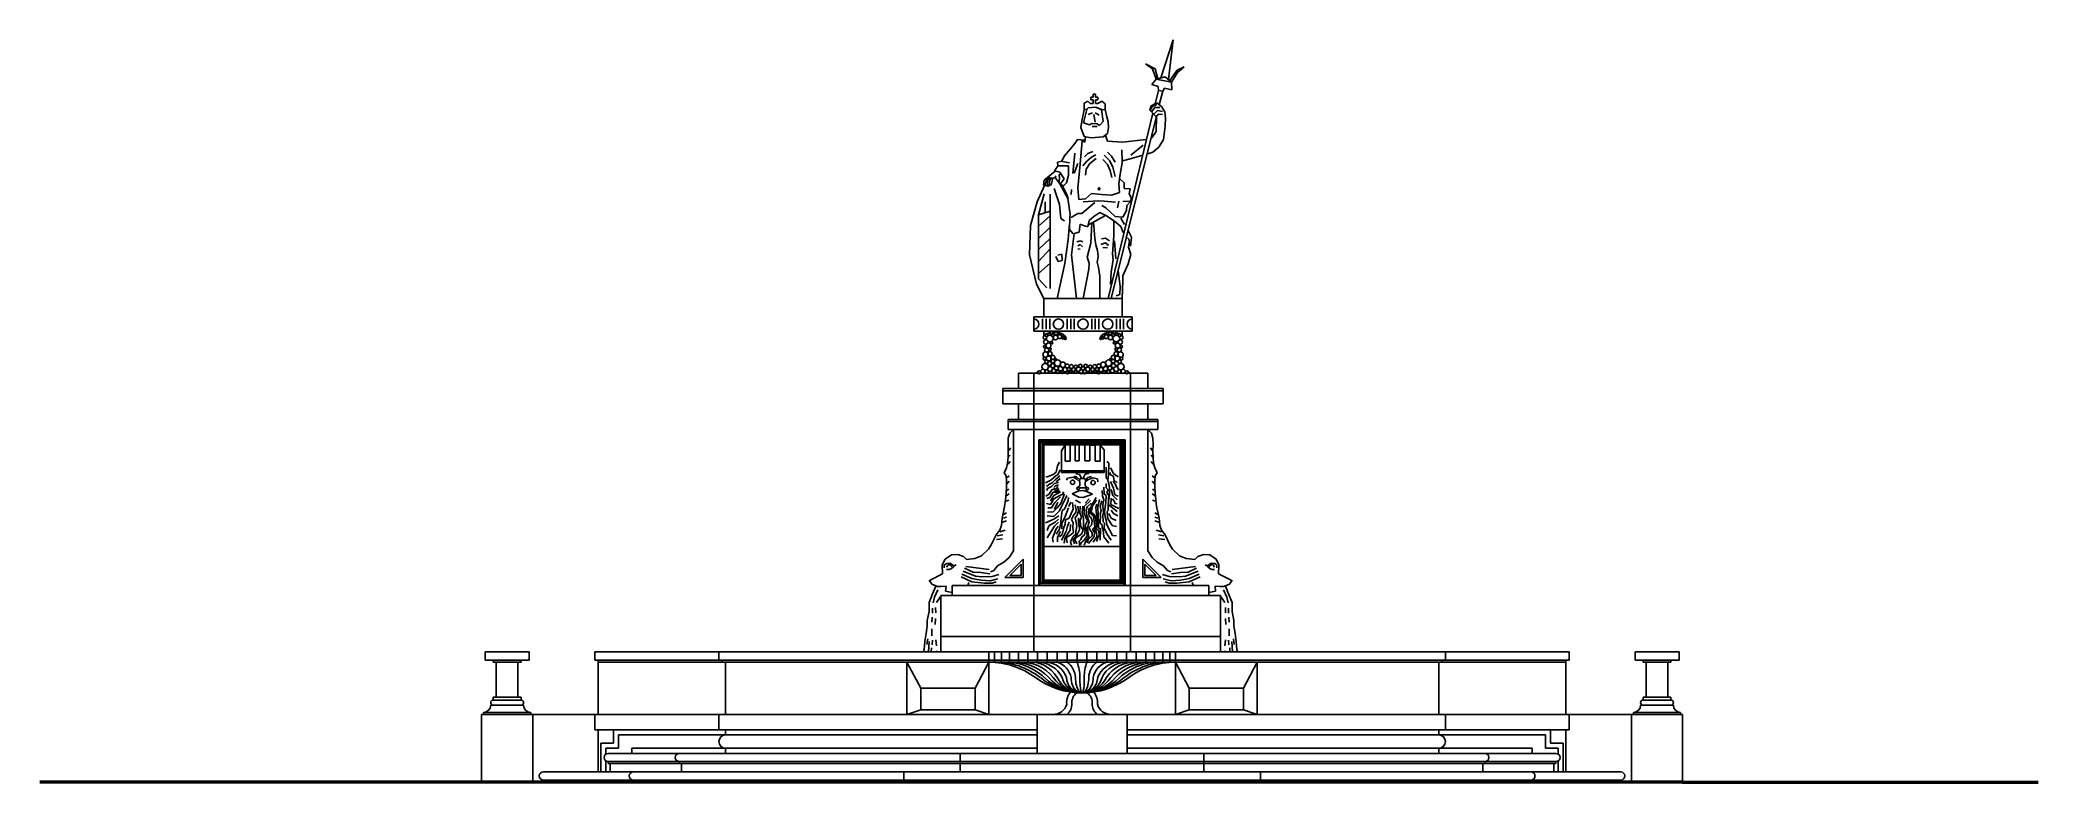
# Model space of a CAD drawing. Header units: millimetres. Extents: x 250.5 to 270, y 195.1 to 202.3.
import ezdxf

# ---------------------------------------------------------------- set-up
doc = ezdxf.new("R2010")
doc.units = ezdxf.units.MM

msp = doc.modelspace()

# ---------------------------------------------------------------- linework, layer by layer
for p, q in [((261.406, 201.978), (261.528, 202.349)), ((261.528, 202.349), (261.481, 201.964)), ((261.326, 202.066), (261.259, 202.117)), ((261.259, 202.117), (261.351, 202.068)), ((261.362, 201.965), (261.326, 202.066)), ((261.351, 202.068), (261.378, 201.97)), ((261.495, 201.952), (261.568, 202.053)), ((261.571, 202.031), (261.51, 201.938)), ((261.568, 202.053), (261.636, 202.088)), ((261.636, 202.088), (261.571, 202.031)), ((261.319, 201.913), (261.362, 201.965)), ((261.382, 201.895), (261.319, 201.913)), ((261.384, 201.857), (261.352, 201.727)), ((261.362, 201.965), (261.451, 201.99)), ((261.362, 201.965), (261.51, 201.938)), ((261.384, 201.857), (261.382, 201.895)), ((261.384, 201.857), (261.426, 201.85)), ((261.426, 201.85), (261.392, 201.716)), ((261.426, 201.85), (261.444, 201.88)), ((261.444, 201.88), (261.514, 201.863)), ((261.451, 201.99), (261.51, 201.938)), ((261.51, 201.938), (261.514, 201.863)), ((260.635, 201.556), (260.658, 201.668)), ((260.685, 201.669), (260.654, 201.541)), ((260.696, 201.751), (260.658, 201.731)), ((260.658, 201.731), (260.658, 201.668)), ((260.658, 201.673), (260.685, 201.669)), ((260.683, 201.67), (260.697, 201.687)), ((260.719, 201.729), (260.696, 201.751)), ((260.697, 201.687), (260.773, 201.694)), ((260.697, 201.687), (260.773, 201.694)), ((260.699, 201.621), (260.739, 201.637)), ((260.746, 201.729), (260.719, 201.729)), ((260.746, 201.79), (260.723, 201.79)), ((260.723, 201.79), (260.723, 201.764)), ((260.723, 201.764), (260.746, 201.764)), ((260.769, 201.819), (260.746, 201.819)), ((260.746, 201.819), (260.746, 201.79)), ((260.746, 201.764), (260.746, 201.729)), ((260.806, 201.616), (260.765, 201.637)), ((260.769, 201.79), (260.769, 201.819)), ((260.791, 201.79), (260.769, 201.79)), ((260.769, 201.729), (260.769, 201.763)), ((260.769, 201.763), (260.791, 201.763)), ((260.792, 201.729), (260.769, 201.729)), ((260.773, 201.694), (260.827, 201.669)), ((260.773, 201.694), (260.828, 201.668)), ((260.791, 201.763), (260.791, 201.79)), ((260.831, 201.75), (260.792, 201.729)), ((260.845, 201.552), (260.827, 201.669)), ((260.863, 201.669), (260.828, 201.668)), ((260.863, 201.725), (260.831, 201.75)), ((260.863, 201.669), (260.863, 201.725)), ((260.88, 201.599), (260.863, 201.67)), ((261.329, 201.633), (260.895, 199.827)), ((261.313, 201.706), (261.3, 201.663)), ((261.3, 201.663), (261.359, 201.602)), ((261.32, 201.695), (261.304, 201.659)), ((261.369, 201.736), (261.313, 201.706)), ((261.35, 201.69), (261.316, 201.646)), ((261.368, 201.72), (261.32, 201.695)), ((261.376, 201.661), (261.338, 201.624)), ((261.397, 201.691), (261.35, 201.69)), ((261.414, 201.698), (261.369, 201.736)), ((261.425, 201.651), (261.376, 201.661)), ((261.447, 201.649), (261.414, 201.698)), ((261.454, 201.586), (261.447, 201.649)), ((260.627, 201.494), (260.635, 201.556)), ((260.658, 201.408), (260.627, 201.494)), ((260.654, 201.541), (260.711, 201.519)), ((260.711, 201.519), (260.734, 201.532)), ((260.734, 201.532), (260.785, 201.53)), ((260.738, 201.504), (260.786, 201.504)), ((260.755, 201.622), (260.768, 201.548)), ((260.785, 201.53), (260.808, 201.515)), ((260.808, 201.515), (260.845, 201.552)), ((260.886, 201.437), (260.843, 201.402)), ((260.88, 201.599), (260.894, 201.549)), ((260.88, 201.599), (260.894, 201.549)), ((260.897, 201.495), (260.886, 201.437)), ((260.894, 201.549), (260.897, 201.495)), ((261.364, 201.606), (260.923, 199.827)), ((261.362, 201.454), (261.321, 201.395)), ((261.359, 201.602), (261.388, 201.625)), ((261.365, 201.599), (261.362, 201.454)), ((261.388, 201.625), (261.423, 201.62)), ((261.432, 201.378), (261.45, 201.506)), ((261.45, 201.506), (261.454, 201.586)), ((260.525, 201.287), (260.463, 201.216)), ((260.567, 201.339), (260.525, 201.287)), ((260.567, 201.244), (260.548, 201.047)), ((260.594, 201.378), (260.567, 201.339)), ((260.658, 201.37), (260.594, 201.378)), ((260.64, 201.366), (260.62, 201.141)), ((260.665, 201.351), (260.64, 201.366)), ((260.728, 201.395), (260.658, 201.408)), ((260.696, 201.241), (260.661, 201.208)), ((260.673, 201.405), (260.665, 201.351)), ((260.744, 201.26), (260.696, 201.241)), ((260.843, 201.402), (260.728, 201.395)), ((260.867, 201.421), (260.887, 201.361)), ((260.887, 201.361), (261.032, 201.353)), ((260.926, 201.214), (260.888, 201.255)), ((261.028, 201.276), (261.03, 201.164)), ((261.032, 201.353), (261.263, 201.379)), ((261.234, 201.322), (261.115, 201.226)), ((261.279, 201.238), (261.33, 201.255)), ((261.33, 201.255), (261.387, 201.304)), ((261.387, 201.304), (261.432, 201.378)), ((260.376, 201.067), (260.268, 200.979)), ((260.404, 201.124), (260.37, 201.072)), ((260.37, 201.072), (260.423, 201.057)), ((260.442, 201.166), (260.4, 201.155)), ((260.4, 201.155), (260.401, 201.119)), ((260.401, 201.119), (260.506, 201.121)), ((260.423, 201.057), (260.464, 200.995)), ((260.463, 201.216), (260.442, 201.166)), ((260.447, 201.163), (260.515, 201.149)), ((260.506, 201.121), (260.506, 201.029)), ((260.597, 201.142), (260.561, 201.049)), ((260.62, 201.141), (260.597, 200.904)), ((260.647, 201.119), (260.686, 201.166)), ((260.673, 201.028), (260.679, 201.089)), ((260.679, 201.089), (260.713, 201.144)), ((260.686, 201.166), (260.731, 201.204)), ((260.713, 201.144), (260.777, 201.191)), ((260.731, 201.204), (260.773, 201.228)), ((260.886, 201.134), (260.84, 201.183)), ((260.911, 201.169), (260.855, 201.226)), ((260.914, 201.074), (260.886, 201.134)), ((260.939, 201.106), (260.911, 201.169)), ((260.928, 201.006), (260.914, 201.074)), ((260.962, 201.156), (260.926, 201.214)), ((260.962, 201.017), (260.939, 201.106)), ((261.012, 201.04), (261.034, 201.17)), ((261.034, 201.17), (261.122, 201.191)), ((261.122, 201.191), (261.233, 201.224)), ((260.272, 200.928), (260.202, 200.77)), ((260.268, 200.979), (260.263, 200.932)), ((260.263, 200.932), (260.304, 200.921)), ((260.276, 200.928), (260.293, 200.982)), ((260.293, 200.982), (260.325, 201.01)), ((260.297, 200.923), (260.306, 200.982)), ((260.304, 200.921), (260.336, 200.936)), ((260.306, 200.982), (260.332, 201.008)), ((260.319, 200.928), (260.323, 200.984)), ((260.323, 200.984), (260.342, 201.008)), ((260.336, 200.936), (260.353, 201.001)), ((260.353, 201.001), (260.376, 201.006)), ((260.367, 200.899), (260.42, 200.742)), ((260.382, 201.023), (260.375, 201.003)), ((260.375, 201.005), (260.423, 200.944)), ((260.42, 200.998), (260.413, 200.956)), ((260.415, 201.032), (260.432, 201.043)), ((260.42, 200.998), (260.415, 201.032)), ((260.423, 200.944), (260.502, 200.795)), ((260.464, 200.995), (260.425, 200.941)), ((260.425, 200.941), (260.457, 200.924)), ((260.487, 200.953), (260.452, 200.919)), ((260.452, 200.919), (260.498, 200.827)), ((260.506, 201.029), (260.487, 200.953)), ((260.537, 200.889), (260.532, 200.84)), ((260.597, 200.904), (260.606, 200.793)), ((260.673, 200.797), (260.73, 200.85)), ((260.73, 200.85), (260.827, 200.842)), ((260.926, 200.834), (261.005, 200.861)), ((260.996, 200.944), (261.012, 201.04)), ((261.005, 200.861), (260.996, 200.944)), ((261.012, 200.989), (261.051, 200.956)), ((261.051, 200.956), (261.048, 200.9)), ((261.048, 200.9), (261.109, 200.896)), ((261.109, 200.896), (261.099, 200.848)), ((260.202, 200.77), (260.137, 200.538)), ((260.212, 200.641), (260.269, 200.847)), ((260.212, 200.641), (260.327, 200.678)), ((260.278, 200.662), (260.278, 200.768)), ((260.328, 199.923), (260.328, 200.845)), ((260.42, 200.742), (260.433, 200.607)), ((260.498, 200.827), (260.522, 200.646)), ((260.635, 200.655), (260.596, 200.655)), ((260.606, 200.793), (260.673, 200.797)), ((260.764, 200.761), (260.635, 200.655)), ((260.795, 200.78), (260.649, 200.77)), ((260.754, 200.626), (260.812, 200.666)), ((260.854, 200.777), (260.795, 200.78)), ((260.812, 200.666), (260.872, 200.637)), ((260.827, 200.842), (260.926, 200.834)), ((260.871, 200.709), (260.831, 200.732)), ((260.966, 200.766), (260.854, 200.777)), ((260.961, 200.625), (260.871, 200.709)), ((260.998, 200.774), (260.984, 200.711)), ((261.072, 200.685), (261.035, 200.621)), ((261.036, 200.772), (261.103, 200.776)), ((261.077, 200.734), (261.072, 200.685)), ((261.11, 200.773), (261.077, 200.734)), ((261.099, 200.848), (261.12, 200.806)), ((261.12, 200.806), (261.11, 200.773)), ((260.137, 200.538), (260.126, 200.251)), ((260.212, 200.641), (260.212, 200.018)), ((260.212, 200.531), (260.328, 200.633)), ((260.212, 200.412), (260.328, 200.521)), ((260.433, 200.607), (260.468, 200.585)), ((260.517, 200.556), (260.503, 200.401)), ((260.518, 200.621), (260.516, 200.5)), ((260.516, 200.5), (260.552, 200.457)), ((260.522, 200.646), (260.518, 200.621)), ((260.596, 200.655), (260.533, 200.615)), ((260.552, 200.457), (260.61, 200.472)), ((260.61, 200.472), (260.621, 200.551)), ((260.621, 200.551), (260.652, 200.539)), ((260.652, 200.539), (260.694, 200.526)), ((260.694, 200.526), (260.708, 200.587)), ((260.861, 200.632), (260.701, 200.546)), ((260.708, 200.587), (260.754, 200.626)), ((260.735, 200.564), (260.724, 200.366)), ((260.749, 200.572), (260.758, 200.491)), ((260.758, 200.491), (260.764, 200.414)), ((260.872, 200.637), (260.956, 200.579)), ((260.949, 200.583), (260.949, 200.437)), ((260.956, 200.579), (261.017, 200.527)), ((261.035, 200.621), (260.961, 200.625)), ((261.017, 200.611), (261.052, 200.548)), ((261.017, 200.527), (261.04, 200.469)), ((261.087, 200.489), (261.12, 200.423)), ((260.212, 200.305), (260.328, 200.41)), ((260.212, 200.188), (260.328, 200.309)), ((260.503, 200.401), (260.47, 200.167)), ((260.561, 200.459), (260.537, 200.251)), ((260.589, 200.38), (260.623, 200.389)), ((260.596, 200.31), (260.621, 200.306)), ((260.598, 200.34), (260.621, 200.353)), ((260.621, 200.353), (260.642, 200.33)), ((260.623, 200.389), (260.647, 200.379)), ((260.724, 200.366), (260.688, 200.228)), ((260.764, 200.414), (260.773, 200.349)), ((260.773, 200.349), (260.788, 200.294)), ((260.788, 200.294), (260.793, 200.268)), ((260.793, 200.268), (260.795, 200.233)), ((260.866, 200.368), (260.821, 200.353)), ((260.866, 200.415), (260.827, 200.409)), ((260.886, 200.319), (260.842, 200.322)), ((260.907, 200.39), (260.866, 200.415)), ((260.896, 200.346), (260.866, 200.368)), ((260.879, 200.35), (260.896, 200.346)), ((260.949, 200.437), (260.935, 200.26)), ((260.969, 200.212), (260.954, 200.388)), ((261.096, 200.405), (261.067, 200.432)), ((261.097, 200.372), (261.092, 200.327)), ((261.092, 200.327), (261.113, 200.254)), ((261.112, 200.335), (261.096, 200.405)), ((261.12, 200.423), (261.112, 200.335)), ((260.126, 200.251), (260.195, 199.967)), ((260.212, 200.069), (260.328, 200.172)), ((260.406, 200.187), (260.384, 200.237)), ((260.47, 200.167), (260.395, 199.827)), ((260.401, 200.248), (260.442, 200.258)), ((260.443, 200.197), (260.406, 200.187)), ((260.442, 200.258), (260.443, 200.197)), ((260.537, 200.251), (260.585, 199.827)), ((260.704, 200.113), (260.648, 199.827)), ((260.688, 200.228), (260.708, 200.172)), ((260.708, 200.172), (260.704, 200.113)), ((260.795, 200.233), (260.786, 200.181)), ((260.786, 200.181), (260.8, 200.127)), ((260.8, 200.127), (260.813, 200.045)), ((260.923, 200.086), (260.915, 199.961)), ((260.943, 200.201), (260.923, 200.086)), ((260.935, 200.26), (260.943, 200.201)), ((260.991, 200.099), (261.01, 199.942)), ((261.089, 200.163), (261.038, 200.047)), ((261.113, 200.254), (261.089, 200.163)), ((260.195, 199.967), (260.267, 199.827)), ((260.212, 200.018), (260.295, 199.929)), ((260.813, 200.045), (260.811, 199.827)), ((261.01, 199.942), (261.006, 199.865)), ((261.036, 200.002), (261.029, 199.827)), ((261.038, 200.047), (261.036, 200.002)), ((260.267, 199.827), (260.267, 199.646)), ((261.029, 199.827), (260.267, 199.827)), ((261.006, 199.865), (260.972, 199.85)), ((261.029, 199.827), (261.029, 199.646)), ((260.167, 199.646), (260.167, 199.506)), ((260.267, 199.646), (260.167, 199.646)), ((260.167, 199.506), (261.129, 199.506)), ((260.252, 199.576), (260.252, 199.626)), ((260.252, 199.576), (260.252, 199.526)), ((260.267, 199.646), (261.029, 199.646)), ((261.129, 199.646), (260.267, 199.646)), ((260.267, 199.506), (260.267, 199.461)), ((260.288, 199.576), (260.288, 199.626)), ((260.288, 199.576), (260.288, 199.526)), ((260.323, 199.576), (260.323, 199.626)), ((260.323, 199.576), (260.323, 199.526)), ((260.493, 199.576), (260.493, 199.626)), ((260.493, 199.576), (260.493, 199.526)), ((260.528, 199.576), (260.528, 199.626)), ((260.528, 199.576), (260.528, 199.526)), ((260.563, 199.576), (260.563, 199.626)), ((260.563, 199.576), (260.563, 199.526)), ((260.733, 199.576), (260.733, 199.626)), ((260.733, 199.576), (260.733, 199.526)), ((260.768, 199.576), (260.768, 199.626)), ((260.768, 199.576), (260.768, 199.526)), ((260.803, 199.576), (260.803, 199.626)), ((260.803, 199.576), (260.803, 199.526)), ((260.974, 199.576), (260.974, 199.626)), ((260.974, 199.576), (260.974, 199.526)), ((261.009, 199.576), (261.009, 199.626)), ((261.009, 199.576), (261.009, 199.526)), ((261.029, 199.646), (261.129, 199.646)), ((261.029, 199.506), (261.029, 199.461)), ((261.044, 199.576), (261.044, 199.626)), ((261.044, 199.576), (261.044, 199.526)), ((261.129, 199.646), (261.129, 199.506)), ((260.167, 199.096), (260.017, 199.096)), ((260.017, 199.096), (260.017, 198.946)), ((260.167, 199.096), (260.167, 198.946)), ((260.167, 199.096), (260.648, 199.096)), ((261.129, 199.096), (260.648, 199.096)), ((261.11, 199.098), (261.11, 198.946)), ((261.129, 199.096), (261.279, 199.096)), ((261.279, 199.096), (261.279, 198.946)), ((260.017, 198.946), (259.867, 198.946)), ((259.867, 198.946), (259.867, 198.796)), ((260.017, 198.926), (259.867, 198.926)), ((261.279, 198.946), (260.017, 198.946)), ((261.279, 198.926), (260.017, 198.926)), ((260.167, 198.946), (260.167, 198.926)), ((260.167, 198.926), (260.167, 198.796)), ((261.11, 198.946), (261.11, 198.796)), ((261.279, 198.946), (261.429, 198.946)), ((261.279, 198.926), (261.429, 198.926)), ((261.429, 198.946), (261.429, 198.796)), ((261.429, 198.796), (259.867, 198.796)), ((260.017, 198.646), (260.017, 198.796)), ((260.167, 198.796), (260.167, 198.646)), ((261.11, 198.796), (261.11, 198.646)), ((261.279, 198.646), (261.279, 198.796)), ((260.017, 198.646), (259.917, 198.646)), ((259.917, 198.646), (259.917, 198.546)), ((260.017, 198.626), (259.917, 198.626)), ((259.917, 198.546), (261.379, 198.546)), ((259.934, 198.51), (259.97, 198.546)), ((259.97, 198.546), (259.97, 197.364)), ((260.017, 198.646), (261.279, 198.646)), ((260.017, 198.626), (261.279, 198.626)), ((260.167, 198.646), (260.167, 198.546)), ((260.167, 198.546), (260.167, 196.926)), ((261.11, 198.646), (261.11, 198.546)), ((261.11, 198.546), (261.11, 196.926)), ((261.279, 198.646), (261.379, 198.646)), ((261.279, 198.626), (261.379, 198.626)), ((261.279, 198.546), (261.279, 197.406)), ((261.279, 198.546), (261.279, 197.364)), ((261.315, 198.51), (261.279, 198.546)), ((261.379, 198.646), (261.379, 198.546)), ((259.916, 198.405), (259.919, 198.463)), ((259.919, 198.332), (259.916, 198.405)), ((259.916, 198.278), (259.919, 198.332)), ((259.919, 198.463), (259.934, 198.51)), ((259.927, 198.343), (259.941, 198.368)), ((260.217, 198.446), (260.217, 197.026)), ((260.267, 198.396), (260.217, 198.446)), ((260.217, 198.446), (261.06, 198.446)), ((260.234, 198.43), (260.234, 197.043)), ((260.234, 198.43), (261.043, 198.43)), ((260.251, 198.413), (260.251, 197.06)), ((260.251, 198.413), (261.026, 198.413)), ((260.267, 198.396), (260.267, 197.076)), ((260.267, 198.396), (261.01, 198.396)), ((260.474, 198.396), (260.437, 198.339)), ((260.437, 198.339), (260.437, 198.127)), ((260.474, 198.239), (260.474, 198.396)), ((260.571, 198.396), (260.522, 198.396)), ((260.522, 198.396), (260.522, 198.239)), ((260.571, 198.242), (260.571, 198.396)), ((260.667, 198.396), (260.61, 198.396)), ((260.61, 198.396), (260.61, 198.242)), ((260.667, 198.242), (260.667, 198.396)), ((260.767, 198.393), (260.713, 198.393)), ((260.713, 198.393), (260.713, 198.242)), ((260.767, 198.239), (260.767, 198.393)), ((260.855, 198.348), (260.815, 198.393)), ((260.815, 198.393), (260.815, 198.239)), ((260.855, 198.127), (260.855, 198.348)), ((261.01, 198.396), (261.06, 198.446)), ((261.01, 198.396), (261.01, 197.076)), ((261.026, 198.413), (261.026, 197.06)), ((261.043, 198.43), (261.043, 197.043)), ((261.06, 198.446), (261.06, 197.026)), ((261.322, 198.343), (261.308, 198.368)), ((261.33, 198.463), (261.315, 198.51)), ((261.333, 198.405), (261.33, 198.463)), ((261.33, 198.332), (261.333, 198.405)), ((261.333, 198.278), (261.33, 198.332)), ((259.88, 198.125), (259.901, 198.173)), ((259.898, 198.096), (259.88, 198.125)), ((259.901, 198.173), (259.912, 198.22)), ((259.912, 198.22), (259.916, 198.278)), ((259.916, 198.209), (259.937, 198.234)), ((259.919, 198.278), (259.937, 198.296)), ((260.385, 198.132), (260.356, 198.107)), ((260.398, 198.193), (260.385, 198.132)), ((260.419, 198.227), (260.398, 198.193)), ((260.426, 198.153), (260.403, 198.104)), ((260.855, 198.145), (260.437, 198.145)), ((260.437, 198.127), (260.855, 198.127)), ((260.522, 198.239), (260.474, 198.239)), ((260.61, 198.242), (260.571, 198.242)), ((260.713, 198.242), (260.667, 198.242)), ((260.815, 198.239), (260.767, 198.239)), ((260.874, 198.178), (260.875, 198.073)), ((260.88, 198.236), (260.899, 198.22)), ((260.899, 198.19), (260.895, 198.063)), ((260.899, 198.22), (260.899, 198.19)), ((260.911, 198.128), (260.915, 198.105)), ((260.915, 198.172), (260.945, 198.119)), ((261.33, 198.278), (261.312, 198.296)), ((261.333, 198.209), (261.312, 198.234)), ((261.337, 198.22), (261.333, 198.278)), ((261.348, 198.173), (261.337, 198.22)), ((261.37, 198.125), (261.348, 198.173)), ((261.351, 198.096), (261.37, 198.125)), ((259.901, 198.042), (259.898, 198.096)), ((259.898, 197.922), (259.901, 197.984)), ((259.901, 197.984), (259.901, 198.042)), ((259.905, 198.017), (259.927, 198.042)), ((259.905, 197.951), (259.923, 197.966)), ((259.909, 198.078), (259.927, 198.096)), ((260.333, 198.051), (260.281, 198.028)), ((260.307, 198.088), (260.285, 198.081)), ((260.314, 198.009), (260.291, 197.992)), ((260.302, 197.971), (260.296, 197.953)), ((260.339, 197.992), (260.302, 197.971)), ((260.356, 198.107), (260.307, 198.088)), ((260.348, 198.026), (260.314, 198.009)), ((260.342, 197.958), (260.317, 197.916)), ((260.357, 197.935), (260.325, 197.883)), ((260.387, 198.098), (260.333, 198.051)), ((260.369, 198.021), (260.339, 197.992)), ((260.378, 197.97), (260.342, 197.958)), ((260.377, 198.055), (260.348, 198.026)), ((260.389, 197.937), (260.357, 197.935)), ((260.429, 197.939), (260.362, 197.902)), ((260.378, 197.997), (260.364, 197.981)), ((260.409, 198.03), (260.369, 198.021)), ((260.395, 197.953), (260.371, 197.953)), ((260.422, 198.095), (260.377, 198.055)), ((260.408, 198.008), (260.378, 197.997)), ((260.386, 197.966), (260.378, 197.97)), ((260.424, 198.068), (260.386, 198.035)), ((260.402, 197.99), (260.386, 197.966)), ((260.403, 198.104), (260.387, 198.098)), ((260.42, 197.953), (260.389, 197.937)), ((260.413, 197.97), (260.395, 197.953)), ((260.45, 197.917), (260.457, 197.939)), ((260.498, 198.072), (260.487, 198.053)), ((260.555, 198.083), (260.498, 198.072)), ((260.606, 197.95), (260.542, 197.918)), ((260.588, 198.061), (260.555, 198.083)), ((260.585, 198.084), (260.562, 198.093)), ((260.612, 198.107), (260.577, 198.114)), ((260.614, 198.059), (260.585, 198.084)), ((260.616, 198.035), (260.588, 198.061)), ((260.602, 197.989), (260.616, 197.997)), ((260.653, 197.953), (260.606, 197.95)), ((260.633, 198.073), (260.612, 198.107)), ((260.62, 198.069), (260.612, 198.044)), ((260.616, 197.997), (260.616, 198.035)), ((260.618, 197.978), (260.672, 197.978)), ((260.665, 198.07), (260.62, 198.069)), ((260.649, 198.072), (260.669, 198.11)), ((260.692, 197.94), (260.653, 197.953)), ((260.675, 198.047), (260.665, 198.07)), ((260.669, 198.11), (260.705, 198.118)), ((260.694, 198.055), (260.669, 198.037)), ((260.669, 197.997), (260.669, 198.037)), ((260.682, 197.986), (260.669, 197.997)), ((260.677, 198.057), (260.695, 198.078)), ((260.739, 197.916), (260.692, 197.94)), ((260.745, 198.074), (260.694, 198.055)), ((260.695, 198.078), (260.731, 198.089)), ((260.789, 198.066), (260.745, 198.074)), ((260.794, 198.036), (260.789, 198.066)), ((260.835, 197.951), (260.837, 197.9)), ((260.852, 197.984), (260.855, 197.919)), ((260.874, 198.019), (260.875, 197.977)), ((260.875, 198.073), (260.885, 198.063)), ((260.875, 197.977), (260.892, 197.957)), ((260.892, 197.957), (260.88, 197.932)), ((260.88, 197.932), (260.899, 197.902)), ((260.885, 198.063), (260.889, 198.056)), ((260.889, 198.056), (260.904, 198.001)), ((260.904, 198.001), (260.907, 197.977)), ((260.907, 197.977), (260.907, 197.912)), ((260.915, 198.105), (260.947, 198.091)), ((260.917, 198.041), (260.945, 197.974)), ((260.922, 197.961), (260.938, 197.903)), ((260.943, 198.046), (260.968, 198.004)), ((260.945, 198.119), (260.991, 198.084)), ((260.945, 197.974), (260.959, 197.908)), ((260.947, 198.091), (260.95, 198.055)), ((260.95, 198.055), (260.982, 198.027)), ((260.968, 198.004), (260.982, 197.968)), ((260.982, 197.968), (260.993, 197.961)), ((261.341, 198.078), (261.322, 198.096)), ((261.344, 198.017), (261.322, 198.042)), ((261.344, 197.951), (261.326, 197.966)), ((261.348, 198.042), (261.351, 198.096)), ((261.348, 197.984), (261.348, 198.042)), ((261.351, 197.922), (261.348, 197.984)), ((259.869, 197.726), (259.883, 197.795)), ((259.872, 197.719), (259.901, 197.734)), ((259.883, 197.795), (259.89, 197.861)), ((259.89, 197.861), (259.898, 197.922)), ((259.898, 197.846), (259.923, 197.857)), ((259.901, 197.904), (259.927, 197.919)), ((260.317, 197.916), (260.285, 197.896)), ((260.33, 197.814), (260.292, 197.825)), ((260.325, 197.883), (260.295, 197.872)), ((260.358, 197.744), (260.301, 197.739)), ((260.339, 197.781), (260.303, 197.781)), ((260.362, 197.902), (260.33, 197.852)), ((260.364, 197.871), (260.33, 197.814)), ((260.33, 197.852), (260.33, 197.852)), ((260.373, 197.835), (260.339, 197.781)), ((260.395, 197.782), (260.358, 197.744)), ((260.422, 197.902), (260.364, 197.871)), ((260.418, 197.753), (260.364, 197.699)), ((260.402, 197.839), (260.369, 197.77)), ((260.429, 197.89), (260.373, 197.835)), ((260.431, 197.826), (260.395, 197.782)), ((260.442, 197.802), (260.418, 197.753)), ((260.422, 197.902), (260.45, 197.917)), ((260.447, 197.868), (260.431, 197.826)), ((260.446, 197.752), (260.435, 197.686)), ((260.471, 197.859), (260.442, 197.802)), ((260.471, 197.777), (260.446, 197.752)), ((260.447, 197.868), (260.468, 197.918)), ((260.471, 197.859), (260.489, 197.904)), ((260.504, 197.85), (260.471, 197.777)), ((260.506, 197.781), (260.473, 197.699)), ((260.504, 197.85), (260.506, 197.883)), ((260.529, 197.839), (260.509, 197.795)), ((260.553, 197.768), (260.531, 197.728)), ((260.542, 197.918), (260.606, 197.886)), ((260.545, 197.835), (260.553, 197.768)), ((260.578, 197.736), (260.554, 197.71)), ((260.571, 197.813), (260.58, 197.762)), ((260.623, 197.83), (260.576, 197.857)), ((260.58, 197.762), (260.578, 197.736)), ((260.603, 197.752), (260.591, 197.71)), ((260.597, 197.8), (260.603, 197.752)), ((260.606, 197.886), (260.65, 197.884)), ((260.621, 197.8), (260.617, 197.734)), ((260.617, 197.734), (260.632, 197.691)), ((260.646, 197.799), (260.64, 197.738)), ((260.64, 197.738), (260.654, 197.682)), ((260.65, 197.884), (260.739, 197.916)), ((260.66, 197.795), (260.658, 197.732)), ((260.658, 197.732), (260.675, 197.693)), ((260.72, 197.853), (260.66, 197.795)), ((260.707, 197.869), (260.668, 197.828)), ((260.687, 197.793), (260.679, 197.76)), ((260.679, 197.76), (260.685, 197.707)), ((260.726, 197.828), (260.687, 197.793)), ((260.711, 197.783), (260.701, 197.746)), ((260.701, 197.746), (260.709, 197.699)), ((260.728, 197.797), (260.711, 197.744)), ((260.711, 197.744), (260.722, 197.727)), ((260.775, 197.882), (260.728, 197.8)), ((260.742, 197.802), (260.728, 197.738)), ((260.728, 197.738), (260.747, 197.726)), ((260.779, 197.857), (260.742, 197.802)), ((260.784, 197.818), (260.774, 197.785)), ((260.774, 197.785), (260.775, 197.753)), ((260.775, 197.753), (260.785, 197.648)), ((260.809, 197.865), (260.794, 197.788)), ((260.794, 197.788), (260.795, 197.718)), ((260.824, 197.758), (260.814, 197.721)), ((260.83, 197.852), (260.815, 197.797)), ((260.815, 197.797), (260.824, 197.758)), ((260.837, 197.9), (260.852, 197.862)), ((260.852, 197.862), (260.842, 197.808)), ((260.842, 197.808), (260.847, 197.726)), ((260.855, 197.919), (260.874, 197.902)), ((260.86, 197.763), (260.859, 197.745)), ((260.859, 197.745), (260.865, 197.696)), ((260.867, 197.817), (260.86, 197.763)), ((260.87, 197.832), (260.867, 197.817)), ((260.874, 197.902), (260.87, 197.832)), ((260.894, 197.755), (260.882, 197.748)), ((260.882, 197.748), (260.887, 197.7)), ((260.897, 197.874), (260.894, 197.755)), ((260.907, 197.912), (260.895, 197.814)), ((260.895, 197.814), (260.982, 197.748)), ((260.899, 197.902), (260.897, 197.874)), ((260.922, 197.876), (260.92, 197.816)), ((260.92, 197.816), (260.998, 197.775)), ((260.922, 197.759), (260.945, 197.727)), ((260.936, 197.869), (260.959, 197.837)), ((260.938, 197.903), (260.982, 197.862)), ((260.959, 197.908), (260.991, 197.897)), ((260.959, 197.837), (260.959, 197.825)), ((260.959, 197.825), (260.982, 197.821)), ((261.348, 197.904), (261.322, 197.919)), ((261.351, 197.846), (261.326, 197.857)), ((261.377, 197.719), (261.348, 197.734)), ((261.359, 197.861), (261.351, 197.922)), ((261.366, 197.795), (261.359, 197.861)), ((261.38, 197.726), (261.366, 197.795)), ((259.8, 197.52), (259.836, 197.563)), ((259.836, 197.563), (259.851, 197.61)), ((259.836, 197.549), (259.887, 197.563)), ((259.851, 197.61), (259.858, 197.683)), ((259.858, 197.683), (259.869, 197.726)), ((259.861, 197.643), (259.901, 197.654)), ((259.872, 197.683), (259.901, 197.69)), ((260.364, 197.672), (260.281, 197.635)), ((260.364, 197.699), (260.298, 197.706)), ((260.315, 197.607), (260.298, 197.562)), ((260.369, 197.604), (260.298, 197.491)), ((260.375, 197.641), (260.315, 197.607)), ((260.384, 197.572), (260.351, 197.486)), ((260.411, 197.706), (260.364, 197.672)), ((260.409, 197.642), (260.369, 197.604)), ((260.408, 197.673), (260.375, 197.641)), ((260.404, 197.602), (260.384, 197.572)), ((260.417, 197.573), (260.386, 197.524)), ((260.427, 197.55), (260.4, 197.495)), ((260.433, 197.635), (260.417, 197.573)), ((260.435, 197.686), (260.433, 197.635)), ((260.482, 197.55), (260.438, 197.468)), ((260.442, 197.63), (260.44, 197.579)), ((260.473, 197.699), (260.442, 197.63)), ((260.46, 197.592), (260.444, 197.521)), ((260.475, 197.622), (260.46, 197.592)), ((260.524, 197.563), (260.469, 197.486)), ((260.477, 197.664), (260.475, 197.622)), ((260.513, 197.681), (260.477, 197.664)), ((260.498, 197.604), (260.482, 197.55)), ((260.513, 197.644), (260.498, 197.604)), ((260.531, 197.728), (260.513, 197.681)), ((260.554, 197.541), (260.519, 197.511)), ((260.526, 197.621), (260.524, 197.563)), ((260.554, 197.71), (260.534, 197.669)), ((260.534, 197.669), (260.551, 197.635)), ((260.551, 197.635), (260.549, 197.591)), ((260.549, 197.591), (260.554, 197.541)), ((260.591, 197.71), (260.571, 197.684)), ((260.571, 197.684), (260.578, 197.656)), ((260.578, 197.552), (260.577, 197.521)), ((260.578, 197.656), (260.586, 197.606)), ((260.586, 197.606), (260.578, 197.552)), ((260.608, 197.554), (260.584, 197.509)), ((260.604, 197.684), (260.604, 197.635)), ((260.604, 197.635), (260.612, 197.584)), ((260.612, 197.569), (260.608, 197.554)), ((260.612, 197.584), (260.612, 197.569)), ((260.632, 197.691), (260.621, 197.661)), ((260.621, 197.661), (260.623, 197.606)), ((260.623, 197.606), (260.649, 197.563)), ((260.649, 197.563), (260.634, 197.524)), ((260.654, 197.682), (260.652, 197.639)), ((260.652, 197.639), (260.652, 197.594)), ((260.652, 197.594), (260.668, 197.563)), ((260.668, 197.563), (260.664, 197.516)), ((260.691, 197.656), (260.668, 197.61)), ((260.668, 197.61), (260.683, 197.569)), ((260.675, 197.693), (260.691, 197.656)), ((260.683, 197.569), (260.689, 197.51)), ((260.685, 197.707), (260.707, 197.645)), ((260.707, 197.645), (260.693, 197.584)), ((260.693, 197.584), (260.699, 197.536)), ((260.699, 197.536), (260.705, 197.501)), ((260.73, 197.614), (260.707, 197.592)), ((260.707, 197.592), (260.718, 197.565)), ((260.709, 197.699), (260.724, 197.693)), ((260.718, 197.565), (260.738, 197.54)), ((260.722, 197.727), (260.75, 197.703)), ((260.724, 197.693), (260.738, 197.654)), ((260.738, 197.654), (260.73, 197.614)), ((260.738, 197.54), (260.738, 197.508)), ((260.763, 197.596), (260.742, 197.573)), ((260.742, 197.573), (260.761, 197.543)), ((260.747, 197.726), (260.77, 197.693)), ((260.75, 197.703), (260.753, 197.676)), ((260.753, 197.676), (260.763, 197.596)), ((260.761, 197.543), (260.757, 197.504)), ((260.78, 197.611), (260.759, 197.573)), ((260.759, 197.573), (260.78, 197.542)), ((260.77, 197.693), (260.78, 197.611)), ((260.785, 197.648), (260.78, 197.571)), ((260.78, 197.571), (260.802, 197.561)), ((260.78, 197.542), (260.782, 197.499)), ((260.795, 197.718), (260.799, 197.629)), ((260.799, 197.629), (260.8, 197.583)), ((260.8, 197.583), (260.817, 197.578)), ((260.802, 197.561), (260.804, 197.511)), ((260.814, 197.721), (260.817, 197.708)), ((260.817, 197.578), (260.814, 197.467)), ((260.817, 197.708), (260.815, 197.634)), ((260.815, 197.634), (260.835, 197.618)), ((260.835, 197.618), (260.835, 197.591)), ((260.835, 197.591), (260.845, 197.568)), ((260.847, 197.726), (260.84, 197.716)), ((260.84, 197.716), (260.844, 197.646)), ((260.844, 197.646), (260.859, 197.633)), ((260.845, 197.568), (260.851, 197.5)), ((260.859, 197.633), (260.854, 197.584)), ((260.854, 197.584), (260.885, 197.523)), ((260.865, 197.696), (260.875, 197.663)), ((260.875, 197.663), (260.879, 197.616)), ((260.879, 197.616), (260.936, 197.514)), ((260.887, 197.7), (260.89, 197.678)), ((260.89, 197.678), (260.933, 197.61)), ((260.901, 197.727), (260.924, 197.681)), ((260.924, 197.681), (260.972, 197.658)), ((260.933, 197.61), (260.975, 197.599)), ((260.945, 197.727), (260.989, 197.704)), ((261.377, 197.683), (261.348, 197.69)), ((261.388, 197.643), (261.348, 197.654)), ((261.413, 197.549), (261.362, 197.563)), ((261.391, 197.683), (261.38, 197.726)), ((261.399, 197.61), (261.391, 197.683)), ((261.413, 197.563), (261.399, 197.61)), ((261.449, 197.52), (261.413, 197.563)), ((259.658, 197.313), (259.727, 197.378)), ((259.727, 197.378), (259.753, 197.422)), ((259.753, 197.422), (259.8, 197.52)), ((259.803, 197.472), (259.861, 197.48)), ((259.811, 197.509), (259.865, 197.52)), ((259.97, 197.364), (259.927, 197.298)), ((260.267, 197.406), (261.01, 197.406)), ((260.351, 197.486), (260.357, 197.449)), ((260.4, 197.495), (260.4, 197.451)), ((260.444, 197.521), (260.417, 197.499)), ((260.469, 197.486), (260.464, 197.439)), ((260.501, 197.502), (260.484, 197.482)), ((260.484, 197.482), (260.49, 197.459)), ((260.49, 197.459), (260.493, 197.441)), ((260.519, 197.511), (260.501, 197.502)), ((260.543, 197.485), (260.525, 197.45)), ((260.525, 197.45), (260.536, 197.419)), ((260.562, 197.511), (260.543, 197.485)), ((260.584, 197.509), (260.553, 197.467)), ((260.553, 197.467), (260.564, 197.432)), ((260.577, 197.521), (260.562, 197.511)), ((260.582, 197.493), (260.569, 197.474)), ((260.569, 197.474), (260.586, 197.432)), ((260.608, 197.508), (260.582, 197.493)), ((260.634, 197.524), (260.608, 197.508)), ((260.625, 197.475), (260.611, 197.456)), ((260.611, 197.456), (260.617, 197.409)), ((260.638, 197.499), (260.625, 197.475)), ((260.66, 197.467), (260.627, 197.44)), ((260.627, 197.44), (260.629, 197.425)), ((260.664, 197.516), (260.638, 197.499)), ((260.689, 197.51), (260.66, 197.467)), ((260.677, 197.458), (260.66, 197.417)), ((260.705, 197.501), (260.677, 197.458)), ((260.697, 197.473), (260.687, 197.44)), ((260.738, 197.508), (260.697, 197.473)), ((260.757, 197.504), (260.703, 197.436)), ((260.764, 197.474), (260.748, 197.446)), ((260.782, 197.499), (260.764, 197.474)), ((260.794, 197.492), (260.78, 197.454)), ((260.804, 197.511), (260.794, 197.492)), ((260.851, 197.5), (260.899, 197.438)), ((260.885, 197.523), (260.924, 197.466)), ((260.936, 197.514), (260.975, 197.509)), ((261.279, 197.364), (261.322, 197.298)), ((261.438, 197.509), (261.384, 197.52)), ((261.446, 197.472), (261.388, 197.48)), ((261.496, 197.422), (261.449, 197.52)), ((261.522, 197.378), (261.496, 197.422)), ((261.591, 197.313), (261.522, 197.378)), ((259.274, 197.226), (259.303, 197.28)), ((259.278, 197.139), (259.274, 197.226)), ((259.294, 197.222), (259.314, 197.24)), ((259.294, 197.196), (259.294, 197.222)), ((259.303, 197.28), (259.365, 197.324)), ((259.314, 197.24), (259.352, 197.243)), ((259.317, 197.205), (259.332, 197.225)), ((259.317, 197.181), (259.343, 197.181)), ((259.332, 197.225), (259.346, 197.228)), ((259.343, 197.181), (259.364, 197.19)), ((259.346, 197.228), (259.366, 197.213)), ((259.352, 197.243), (259.369, 197.231)), ((259.364, 197.19), (259.381, 197.202)), ((259.365, 197.324), (259.427, 197.327)), ((259.366, 197.213), (259.369, 197.208)), ((259.369, 197.231), (259.39, 197.216)), ((259.381, 197.202), (259.39, 197.216)), ((259.39, 197.216), (259.41, 197.225)), ((259.427, 197.327), (259.481, 197.309)), ((259.477, 197.164), (259.6, 197.117)), ((259.481, 197.309), (259.481, 197.309)), ((259.481, 197.309), (259.481, 197.309)), ((259.481, 197.309), (259.51, 197.277)), ((259.492, 197.193), (259.575, 197.153)), ((259.503, 197.211), (259.731, 197.182)), ((259.51, 197.277), (259.593, 197.287)), ((259.575, 197.153), (259.651, 197.15)), ((259.593, 197.287), (259.658, 197.313)), ((259.651, 197.15), (259.738, 197.139)), ((259.778, 197.171), (259.745, 197.157)), ((259.814, 197.215), (259.778, 197.171)), ((259.876, 197.251), (259.814, 197.215)), ((259.927, 197.298), (259.876, 197.251)), ((260.065, 197.281), (259.886, 197.102)), ((260.045, 197.233), (259.934, 197.122)), ((260.045, 197.233), (260.045, 197.122)), ((260.065, 197.281), (260.065, 197.102)), ((261.231, 197.281), (261.41, 197.102)), ((261.231, 197.281), (261.231, 197.102)), ((261.251, 197.233), (261.251, 197.122)), ((261.251, 197.233), (261.362, 197.122)), ((261.322, 197.298), (261.373, 197.251)), ((261.373, 197.251), (261.435, 197.215)), ((261.435, 197.215), (261.471, 197.171)), ((261.471, 197.171), (261.504, 197.157)), ((261.598, 197.15), (261.511, 197.139)), ((261.746, 197.211), (261.518, 197.182)), ((261.656, 197.287), (261.591, 197.313)), ((261.674, 197.153), (261.598, 197.15)), ((261.772, 197.164), (261.649, 197.117)), ((261.739, 197.277), (261.656, 197.287)), ((261.757, 197.193), (261.674, 197.153)), ((261.768, 197.309), (261.739, 197.277)), ((261.823, 197.327), (261.768, 197.309)), ((261.768, 197.309), (261.768, 197.309)), ((261.768, 197.309), (261.768, 197.309)), ((261.884, 197.324), (261.823, 197.327)), ((261.859, 197.216), (261.839, 197.225)), ((261.88, 197.231), (261.859, 197.216)), ((261.868, 197.202), (261.859, 197.216)), ((261.885, 197.19), (261.868, 197.202)), ((261.897, 197.243), (261.88, 197.231)), ((261.883, 197.213), (261.88, 197.208)), ((261.903, 197.228), (261.883, 197.213)), ((261.946, 197.28), (261.884, 197.324)), ((261.906, 197.181), (261.885, 197.19)), ((261.935, 197.24), (261.897, 197.243)), ((261.917, 197.225), (261.903, 197.228)), ((261.932, 197.181), (261.906, 197.181)), ((261.932, 197.205), (261.917, 197.225)), ((261.955, 197.222), (261.935, 197.24)), ((261.975, 197.226), (261.946, 197.28)), ((261.955, 197.196), (261.955, 197.222)), ((261.971, 197.139), (261.975, 197.226)), ((259.147, 197.077), (259.173, 197.037)), ((259.155, 197.077), (259.278, 197.139)), ((259.173, 197.037), (259.227, 197.015)), ((259.212, 197.017), (259.18, 196.942)), ((259.23, 196.982), (259.198, 196.91)), ((259.227, 197.015), (259.263, 197.015)), ((259.263, 197.015), (259.311, 197.019)), ((259.311, 197.019), (259.307, 196.968)), ((259.307, 196.968), (259.372, 196.957)), ((260.217, 197.026), (259.372, 197.026)), ((259.372, 197.026), (259.372, 196.926)), ((259.459, 197.11), (259.564, 197.059)), ((259.466, 197.135), (259.564, 197.092)), ((259.524, 197.026), (259.535, 197.055)), ((259.564, 197.092), (259.651, 197.077)), ((259.564, 197.059), (259.684, 197.048)), ((259.6, 197.117), (259.662, 197.11)), ((259.651, 197.077), (259.742, 197.07)), ((259.662, 197.11), (259.76, 197.113)), ((259.684, 197.048), (259.76, 197.048)), ((259.742, 197.07), (259.818, 197.088)), ((259.76, 197.113), (259.825, 197.131)), ((259.76, 197.048), (259.8, 197.059)), ((260.065, 197.102), (259.886, 197.102)), ((260.045, 197.122), (259.934, 197.122)), ((260.267, 197.076), (260.217, 197.026)), ((260.217, 197.026), (261.06, 197.026)), ((260.234, 197.043), (261.043, 197.043)), ((260.251, 197.06), (261.026, 197.06)), ((260.267, 197.076), (261.01, 197.076)), ((261.01, 197.076), (261.06, 197.026)), ((261.06, 197.026), (261.877, 197.026)), ((261.231, 197.102), (261.41, 197.102)), ((261.251, 197.122), (261.362, 197.122)), ((261.489, 197.113), (261.424, 197.131)), ((261.507, 197.07), (261.431, 197.088)), ((261.489, 197.048), (261.449, 197.059)), ((261.587, 197.11), (261.489, 197.113)), ((261.565, 197.048), (261.489, 197.048)), ((261.598, 197.077), (261.507, 197.07)), ((261.685, 197.059), (261.565, 197.048)), ((261.649, 197.117), (261.587, 197.11)), ((261.685, 197.092), (261.598, 197.077)), ((261.783, 197.135), (261.685, 197.092)), ((261.79, 197.11), (261.685, 197.059)), ((261.725, 197.026), (261.714, 197.055)), ((261.877, 197.026), (261.877, 196.926)), ((261.942, 196.968), (261.877, 196.957)), ((261.986, 197.015), (261.938, 197.019)), ((261.938, 197.019), (261.942, 196.968)), ((262.094, 197.077), (261.971, 197.139)), ((262.022, 197.015), (261.986, 197.015)), ((262.019, 196.982), (262.051, 196.91)), ((262.076, 197.037), (262.022, 197.015)), ((262.037, 197.017), (262.069, 196.942)), ((262.102, 197.077), (262.076, 197.037)), ((259.145, 196.77), (259.128, 196.682)), ((259.18, 196.942), (259.145, 196.857)), ((259.145, 196.857), (259.145, 196.77)), ((259.18, 196.802), (259.18, 196.755)), ((259.198, 196.91), (259.186, 196.854)), ((259.209, 196.81), (259.212, 196.758)), ((259.259, 196.921), (259.218, 196.857)), ((259.372, 196.926), (259.259, 196.926)), ((259.259, 196.926), (259.259, 196.376)), ((260.167, 196.926), (259.372, 196.926)), ((260.167, 196.926), (261.11, 196.926)), ((260.167, 196.926), (260.167, 196.376)), ((261.11, 196.926), (261.877, 196.926)), ((261.11, 196.926), (261.11, 196.376)), ((261.877, 196.926), (261.99, 196.926)), ((261.99, 196.376), (261.99, 196.926)), ((261.99, 196.921), (262.031, 196.857)), ((262.04, 196.81), (262.037, 196.758)), ((262.051, 196.91), (262.063, 196.854)), ((262.069, 196.942), (262.104, 196.857)), ((262.069, 196.802), (262.069, 196.755)), ((262.104, 196.857), (262.104, 196.77)), ((262.104, 196.77), (262.121, 196.682)), ((259.128, 196.63), (259.116, 196.557)), ((259.128, 196.682), (259.128, 196.63)), ((259.177, 196.714), (259.174, 196.668)), ((259.174, 196.601), (259.174, 196.534)), ((259.209, 196.703), (259.206, 196.644)), ((262.04, 196.703), (262.043, 196.644)), ((262.072, 196.714), (262.075, 196.668)), ((262.075, 196.601), (262.075, 196.534)), ((262.121, 196.682), (262.121, 196.63)), ((262.121, 196.63), (262.133, 196.557)), ((254.812, 196.376), (255.242, 196.376)), ((254.812, 196.296), (254.812, 196.376)), ((255.242, 196.296), (255.242, 196.376)), ((255.884, 196.376), (255.884, 196.296)), ((257.094, 196.376), (255.884, 196.376)), ((257.094, 196.296), (257.094, 196.376)), ((260.167, 196.376), (257.094, 196.376)), ((259.099, 196.4), (259.092, 196.376)), ((259.105, 196.478), (259.099, 196.4)), ((259.116, 196.557), (259.105, 196.478)), ((259.134, 196.505), (259.125, 196.449)), ((259.148, 196.478), (259.141, 196.376)), ((259.169, 196.417), (259.167, 196.376)), ((259.18, 196.49), (259.177, 196.446)), ((259.212, 196.493), (259.218, 196.435)), ((259.218, 196.388), (259.218, 196.376)), ((260.167, 196.526), (259.259, 196.526)), ((259.729, 196.376), (259.729, 196.276)), ((259.783, 196.376), (259.783, 196.276)), ((259.852, 196.376), (259.852, 196.276)), ((259.932, 196.376), (259.932, 196.276)), ((260.018, 196.376), (260.018, 196.276)), ((260.109, 196.376), (260.109, 196.276)), ((260.167, 196.526), (261.11, 196.526)), ((260.167, 196.376), (261.11, 196.376)), ((260.203, 196.376), (260.203, 196.276)), ((260.299, 196.376), (260.299, 196.276)), ((260.395, 196.376), (260.395, 196.276)), ((260.492, 196.376), (260.492, 196.276)), ((260.59, 196.376), (260.59, 196.276)), ((260.685, 196.376), (260.685, 196.276)), ((260.783, 196.376), (260.783, 196.276)), ((260.88, 196.376), (260.88, 196.276)), ((260.977, 196.376), (260.977, 196.276)), ((261.073, 196.376), (261.073, 196.276)), ((261.11, 196.526), (261.99, 196.526)), ((261.11, 196.376), (264.184, 196.376)), ((261.168, 196.376), (261.168, 196.276)), ((261.26, 196.376), (261.26, 196.276)), ((261.347, 196.376), (261.347, 196.276)), ((261.426, 196.376), (261.426, 196.276)), ((261.495, 196.376), (261.495, 196.276)), ((261.549, 196.376), (261.549, 196.276)), ((262.037, 196.493), (262.031, 196.435)), ((262.031, 196.388), (262.031, 196.376)), ((262.069, 196.49), (262.072, 196.446)), ((262.08, 196.417), (262.082, 196.376)), ((262.101, 196.478), (262.108, 196.376)), ((262.115, 196.505), (262.124, 196.449)), ((262.133, 196.557), (262.144, 196.478)), ((262.144, 196.478), (262.15, 196.4)), ((262.15, 196.4), (262.157, 196.376)), ((264.184, 196.376), (265.394, 196.376)), ((264.184, 196.296), (264.184, 196.376)), ((265.394, 196.376), (265.394, 196.296)), ((266.465, 196.376), (266.035, 196.376)), ((266.035, 196.296), (266.035, 196.376)), ((266.465, 196.296), (266.465, 196.376)), ((254.812, 196.296), (255.242, 196.296)), ((254.892, 196.276), (254.892, 196.296)), ((254.892, 196.276), (255.163, 196.276)), ((254.922, 195.936), (254.922, 196.276)), ((255.133, 195.936), (255.133, 196.276)), ((255.163, 196.276), (255.163, 196.296)), ((257.094, 196.296), (255.884, 196.296)), ((255.916, 196.296), (255.916, 195.766)), ((257.126, 196.276), (255.916, 196.276)), ((257.094, 196.296), (264.184, 196.296)), ((257.126, 196.276), (257.126, 196.296)), ((257.126, 196.276), (264.151, 196.276)), ((257.159, 196.276), (257.159, 195.766)), ((258.929, 195.766), (258.929, 196.276)), ((258.929, 196.276), (259.064, 196.021)), ((259.729, 196.276), (259.594, 196.021)), ((259.729, 195.766), (259.729, 196.276)), ((261.549, 195.766), (261.549, 196.276)), ((261.549, 196.276), (261.684, 196.021)), ((262.349, 196.276), (262.214, 196.021)), ((262.349, 195.766), (262.349, 196.276)), ((264.119, 195.766), (264.119, 196.276)), ((264.151, 196.276), (264.151, 196.296)), ((264.151, 196.276), (265.361, 196.276)), ((264.184, 196.296), (265.394, 196.296)), ((265.361, 196.296), (265.361, 195.766)), ((266.465, 196.296), (266.035, 196.296)), ((266.114, 196.276), (266.114, 196.296)), ((266.385, 196.276), (266.114, 196.276)), ((266.144, 195.936), (266.144, 196.276)), ((266.355, 195.936), (266.355, 196.276)), ((266.385, 196.276), (266.385, 196.296)), ((259.064, 195.811), (259.064, 196.021)), ((259.594, 196.021), (259.064, 196.021)), ((259.594, 195.811), (259.594, 196.021)), ((262.214, 196.021), (261.684, 196.021)), ((261.684, 195.811), (261.684, 196.021)), ((262.214, 195.811), (262.214, 196.021)), ((254.797, 195.786), (255.258, 195.786)), ((254.797, 195.766), (254.797, 195.786)), ((255.188, 195.856), (254.867, 195.856)), ((254.892, 195.906), (254.892, 195.936)), ((255.163, 195.936), (254.892, 195.936)), ((255.163, 195.906), (254.892, 195.906)), ((255.163, 195.906), (255.163, 195.936)), ((255.258, 195.766), (255.258, 195.786)), ((258.929, 195.766), (259.064, 195.811)), ((259.594, 195.811), (259.064, 195.811)), ((259.729, 195.766), (259.594, 195.811)), ((261.549, 195.766), (261.684, 195.811)), ((262.214, 195.811), (261.684, 195.811)), ((262.349, 195.766), (262.214, 195.811)), ((266.02, 195.766), (266.02, 195.786)), ((266.48, 195.786), (266.02, 195.786)), ((266.09, 195.856), (266.41, 195.856)), ((266.114, 195.906), (266.114, 195.936)), ((266.114, 195.936), (266.385, 195.936)), ((266.114, 195.906), (266.385, 195.906)), ((266.385, 195.906), (266.385, 195.936)), ((266.48, 195.766), (266.48, 195.786)), ((255.278, 195.766), (254.777, 195.766)), ((254.777, 195.766), (254.777, 195.106)), ((255.278, 195.766), (255.884, 195.766)), ((255.278, 195.766), (255.278, 195.106)), ((255.884, 195.766), (255.884, 195.616)), ((257.094, 195.766), (255.884, 195.766)), ((257.094, 195.616), (255.884, 195.616)), ((255.916, 195.616), (255.916, 195.206)), ((256.066, 195.616), (256.066, 195.486)), ((257.094, 195.616), (257.094, 195.766)), ((257.094, 195.766), (264.184, 195.766)), ((257.094, 195.616), (260.199, 195.616)), ((257.159, 195.616), (257.159, 195.566)), ((260.199, 195.766), (260.199, 195.386)), ((261.079, 195.766), (261.079, 195.386)), ((261.079, 195.616), (264.184, 195.616)), ((264.119, 195.616), (264.119, 195.566)), ((264.184, 195.766), (265.394, 195.766)), ((264.184, 195.616), (264.184, 195.766)), ((264.184, 195.616), (265.394, 195.616)), ((265.211, 195.616), (265.211, 195.486)), ((265.361, 195.616), (265.361, 195.206)), ((266, 195.766), (265.394, 195.766)), ((265.394, 195.766), (265.394, 195.616)), ((266, 195.766), (266.5, 195.766)), ((266, 195.766), (266, 195.106)), ((266.5, 195.766), (266.5, 195.106)), ((255.942, 195.486), (255.942, 195.206)), ((256.066, 195.486), (255.942, 195.486)), ((256.116, 195.436), (255.992, 195.436)), ((255.992, 195.436), (255.992, 195.38)), ((256.116, 195.566), (256.116, 195.436)), ((257.159, 195.566), (256.116, 195.566)), ((256.246, 195.386), (256.246, 195.436)), ((257.159, 195.436), (256.246, 195.436)), ((257.159, 195.566), (260.199, 195.566)), ((257.159, 195.436), (257.159, 195.386)), ((257.159, 195.436), (260.199, 195.436)), ((261.079, 195.566), (264.119, 195.566)), ((261.079, 195.436), (264.119, 195.436)), ((264.119, 195.566), (265.161, 195.566)), ((264.119, 195.436), (265.031, 195.436)), ((264.119, 195.436), (264.119, 195.386)), ((265.031, 195.386), (265.031, 195.436)), ((265.161, 195.566), (265.161, 195.436)), ((265.161, 195.436), (265.285, 195.436)), ((265.211, 195.486), (265.335, 195.486)), ((265.285, 195.436), (265.285, 195.38)), ((265.335, 195.486), (265.335, 195.206)), ((256.259, 195.206), (255.381, 195.206)), ((255.992, 195.313), (255.992, 195.206)), ((256.709, 195.386), (256.014, 195.386)), ((256.014, 195.286), (256.014, 195.306)), ((256.709, 195.306), (256.014, 195.306)), ((256.709, 195.286), (256.014, 195.286)), ((256.034, 195.286), (256.034, 195.206)), ((256.259, 195.206), (265.019, 195.206)), ((256.709, 195.386), (264.569, 195.386)), ((256.709, 195.306), (256.709, 195.286)), ((256.709, 195.306), (264.569, 195.306)), ((256.709, 195.286), (264.569, 195.286)), ((256.729, 195.206), (256.729, 195.286)), ((258.898, 195.206), (258.898, 195.106)), ((259.45, 195.386), (259.45, 195.206)), ((261.827, 195.386), (261.827, 195.206)), ((262.379, 195.206), (262.379, 195.106)), ((264.549, 195.286), (264.549, 195.206)), ((264.569, 195.386), (265.263, 195.386)), ((264.569, 195.306), (265.263, 195.306)), ((264.569, 195.306), (264.569, 195.286)), ((264.569, 195.286), (265.263, 195.286)), ((265.019, 195.206), (265.896, 195.206)), ((265.243, 195.286), (265.243, 195.206)), ((265.263, 195.286), (265.263, 195.306)), ((265.285, 195.313), (265.285, 195.206)), ((256.259, 195.126), (255.381, 195.126)), ((256.259, 195.106), (256.259, 195.126)), ((256.259, 195.126), (256.259, 195.106)), ((256.259, 195.126), (265.019, 195.126)), ((265.019, 195.126), (265.896, 195.126)), ((265.019, 195.126), (265.019, 195.106)), ((265.896, 195.106), (265.896, 195.126))]:
    msp.add_line(p, q)
at = {"lineweight": 50}
for p, q in [((254.777, 195.106), (250.468, 195.106)), ((266.5, 195.106), (254.777, 195.106)), ((266.5, 195.106), (269.968, 195.106))]:
    msp.add_line(p, q, dxfattribs=at)
for centre, radius in [((260.804, 200.895), 0.00923), ((260.318, 199.479), 0.013), ((260.339, 199.489), 0.0147), ((260.362, 199.495), 0.00986), ((260.408, 199.576), 0.05), ((260.384, 199.486), 0.0147), ((260.413, 199.482), 0.0121), ((260.431, 199.478), 0.00986), ((260.648, 199.576), 0.05), ((260.889, 199.576), 0.05), ((260.865, 199.478), 0.00986), ((260.884, 199.482), 0.0121), ((260.912, 199.486), 0.0147), ((260.934, 199.495), 0.00986), ((260.957, 199.489), 0.0147), ((260.979, 199.479), 0.013), ((260.281, 199.278), 0.0256), ((260.276, 199.445), 0.0176), ((260.274, 199.356), 0.0122), ((260.286, 199.401), 0.0222), ((260.294, 199.323), 0.0211), ((260.292, 199.469), 0.0136), ((260.31, 199.367), 0.0248), ((260.323, 199.435), 0.0328), ((260.326, 199.287), 0.0194), ((260.323, 199.331), 0.0133), ((260.344, 199.393), 0.0108), ((260.354, 199.469), 0.0147), ((260.38, 199.445), 0.0225), ((260.421, 199.453), 0.0193), ((260.449, 199.466), 0.0125), ((260.453, 199.442), 0.0117), ((260.469, 199.453), 0.00909), ((260.475, 199.435), 0.00986), ((260.821, 199.435), 0.00986), ((260.827, 199.453), 0.00909), ((260.843, 199.442), 0.0117), ((260.847, 199.466), 0.0125), ((260.876, 199.453), 0.0193), ((260.916, 199.445), 0.0225), ((260.942, 199.469), 0.0147), ((260.973, 199.435), 0.0328), ((260.953, 199.393), 0.0108), ((260.971, 199.287), 0.0194), ((260.973, 199.331), 0.0133), ((260.987, 199.367), 0.0248), ((261.002, 199.323), 0.0211), ((261.01, 199.401), 0.0222), ((261.015, 199.278), 0.0256), ((261.004, 199.469), 0.0136), ((261.021, 199.445), 0.0176), ((261.022, 199.356), 0.0122), ((260.221, 199.105), 0.0162), ((260.257, 199.115), 0.0211), ((260.279, 199.16), 0.0317), ((260.273, 199.239), 0.0146), ((260.291, 199.209), 0.017), ((260.294, 199.113), 0.0172), ((260.312, 199.24), 0.0231), ((260.322, 199.191), 0.0205), ((260.326, 199.137), 0.0235), ((260.352, 199.17), 0.02), ((260.354, 199.251), 0.0192), ((260.354, 199.213), 0.0181), ((260.362, 199.12), 0.0196), ((260.399, 199.195), 0.0304), ((260.387, 199.147), 0.0183), ((260.38, 199.229), 0.00986), ((260.402, 199.109), 0.0155), ((260.428, 199.141), 0.0222), ((260.451, 199.179), 0.0256), ((260.443, 199.107), 0.0135), ((260.473, 199.132), 0.0217), ((260.494, 199.167), 0.0193), ((260.496, 199.103), 0.013), ((260.511, 199.135), 0.017), ((260.534, 199.162), 0.0181), ((260.528, 199.113), 0.0121), ((260.556, 199.132), 0.0183), ((260.577, 199.16), 0.0162), ((260.575, 199.109), 0.0128), ((260.603, 199.135), 0.0214), ((260.622, 199.167), 0.0172), ((260.632, 199.111), 0.0193), ((260.664, 199.111), 0.0193), ((260.674, 199.167), 0.0172), ((260.694, 199.135), 0.0214), ((260.719, 199.16), 0.0162), ((260.721, 199.109), 0.0128), ((260.741, 199.132), 0.0183), ((260.762, 199.162), 0.0181), ((260.768, 199.113), 0.0121), ((260.785, 199.135), 0.017), ((260.802, 199.167), 0.0193), ((260.8, 199.103), 0.013), ((260.824, 199.132), 0.0217), ((260.845, 199.179), 0.0256), ((260.853, 199.107), 0.0135), ((260.868, 199.141), 0.0222), ((260.897, 199.195), 0.0304), ((260.894, 199.109), 0.0155), ((260.909, 199.147), 0.0183), ((260.916, 199.229), 0.00986), ((260.934, 199.12), 0.0196), ((260.942, 199.251), 0.0192), ((260.942, 199.213), 0.0181), ((260.945, 199.17), 0.02), ((260.971, 199.137), 0.0235), ((260.975, 199.191), 0.0205), ((260.984, 199.24), 0.0231), ((261.003, 199.113), 0.0172), ((261.018, 199.16), 0.0317), ((261.006, 199.209), 0.017), ((261.023, 199.239), 0.0146), ((261.039, 199.115), 0.0211), ((261.075, 199.105), 0.0162), ((260.546, 198.032), 0.0216), ((260.601, 197.972), 0.0125), ((260.689, 197.969), 0.0125), ((260.746, 198.029), 0.0216)]:
    msp.add_circle(centre, radius)
for centre, radius, start, end in [((260.167, 199.576), 0.05, 271.0281, 88.9719), ((261.129, 199.576), 0.05, 91.0281, 268.9719), ((260.167, 199.196), 0.1, 270, 292.1001), ((260.648, 199.143), 0.0172, 87.9936, 272.0064), ((260.649, 199.143), 0.0172, 267.9936, 92.0064), ((261.129, 199.196), 0.1, 247.8999, 270), ((259.724, 195.498), 0.778, 53.8286, 89.6795), ((259.793, 195.561), 0.715, 52.1956, 90.7975), ((259.884, 195.707), 0.57, 47.3282, 93.1772), ((259.964, 195.797), 0.48, 43.2495, 93.8754), ((260.044, 195.878), 0.399, 38.4438, 93.8167), ((260.135, 195.98), 0.298, 29.4624, 95.101), ((260.203, 196.008), 0.268, 26.1209, 90.0007), ((260.277, 196.056), 0.221, 18.4746, 84.4352), ((260.342, 196.092), 0.192, 10.2097, 73.8025), ((260.377, 196.117), 0.197, 2.8215, 54.2069), ((260.193, 196.128), 0.424, 359.7918, 20.4777), ((261.146, 196.123), 0.486, 161.6423, 179.6332), ((260.905, 196.116), 0.202, 127.1685, 176.9478), ((260.936, 196.092), 0.193, 106.934, 169.746), ((261.017, 196.035), 0.244, 99.3216, 158.1278), ((261.074, 196.008), 0.268, 90.1249, 153.899), ((261.152, 195.949), 0.328, 87.2687, 147.2431), ((261.233, 195.878), 0.399, 86.1083, 141.5684), ((261.313, 195.797), 0.48, 86.0108, 136.7591), ((261.393, 195.707), 0.57, 86.6922, 132.6785), ((261.48, 195.587), 0.689, 88.711, 128.5466), ((261.553, 195.498), 0.778, 90.3205, 126.1714), ((260.639, 196.741), 0.765, 233.5083, 306.4917), ((260.641, 196.61), 0.633, 229.7408, 310.2592), ((260.639, 196.503), 0.527, 225.6838, 314.3162), ((260.639, 196.403), 0.427, 220.4497, 319.5503), ((260.639, 196.316), 0.339, 213.9254, 326.0746), ((260.636, 196.245), 0.269, 206.2449, 333.7551), ((260.639, 196.178), 0.202, 194.8628, 345.1372), ((260.639, 196.128), 0.152, 180.6331, 359.3669), ((260.654, 195.88), 0.166, 141.1653, 184.5377), ((260.654, 195.88), 0.116, 124.5377, 184.5377), ((260.623, 195.88), 0.116, 355.4623, 55.4623), ((260.623, 195.88), 0.166, 355.4623, 38.8347), ((254.797, 195.856), 0.07, 270, 0), ((254.892, 195.881), 0.025, 90, 270), ((255.163, 195.881), 0.025, 270, 90), ((255.258, 195.856), 0.07, 180, 270), ((260.358, 195.901), 0.135, 267.4786, 345.4438), ((260.423, 195.862), 0.116, 304.5367, 4.5367), ((260.854, 195.862), 0.116, 175.4633, 235.4633), ((260.919, 195.901), 0.135, 194.5562, 272.5214), ((266.02, 195.856), 0.07, 270, 0), ((266.114, 195.881), 0.025, 90, 270), ((266.385, 195.881), 0.025, 270, 90), ((266.48, 195.856), 0.07, 180, 270), ((257.159, 195.501), 0.065, 90, 270), ((264.119, 195.501), 0.065, 270, 90), ((255.381, 195.166), 0.04, 90, 270), ((256.014, 195.346), 0.04, 90, 270), ((256.259, 195.166), 0.04, 90, 270), ((256.709, 195.346), 0.04, 90, 270), ((264.569, 195.346), 0.04, 270, 90), ((265.019, 195.166), 0.04, 270, 90), ((265.263, 195.346), 0.04, 270, 90), ((265.896, 195.166), 0.04, 270, 90)]:
    msp.add_arc(centre, radius, start, end)
for ratio in [0.722222, 0.433333, 0.144444]:
    msp.add_ellipse((260.639, 196.126), major_axis=(0, -0.15), ratio=ratio, start_param=4.712389, end_param=7.853982)

doc.saveas('drawing.dxf')
